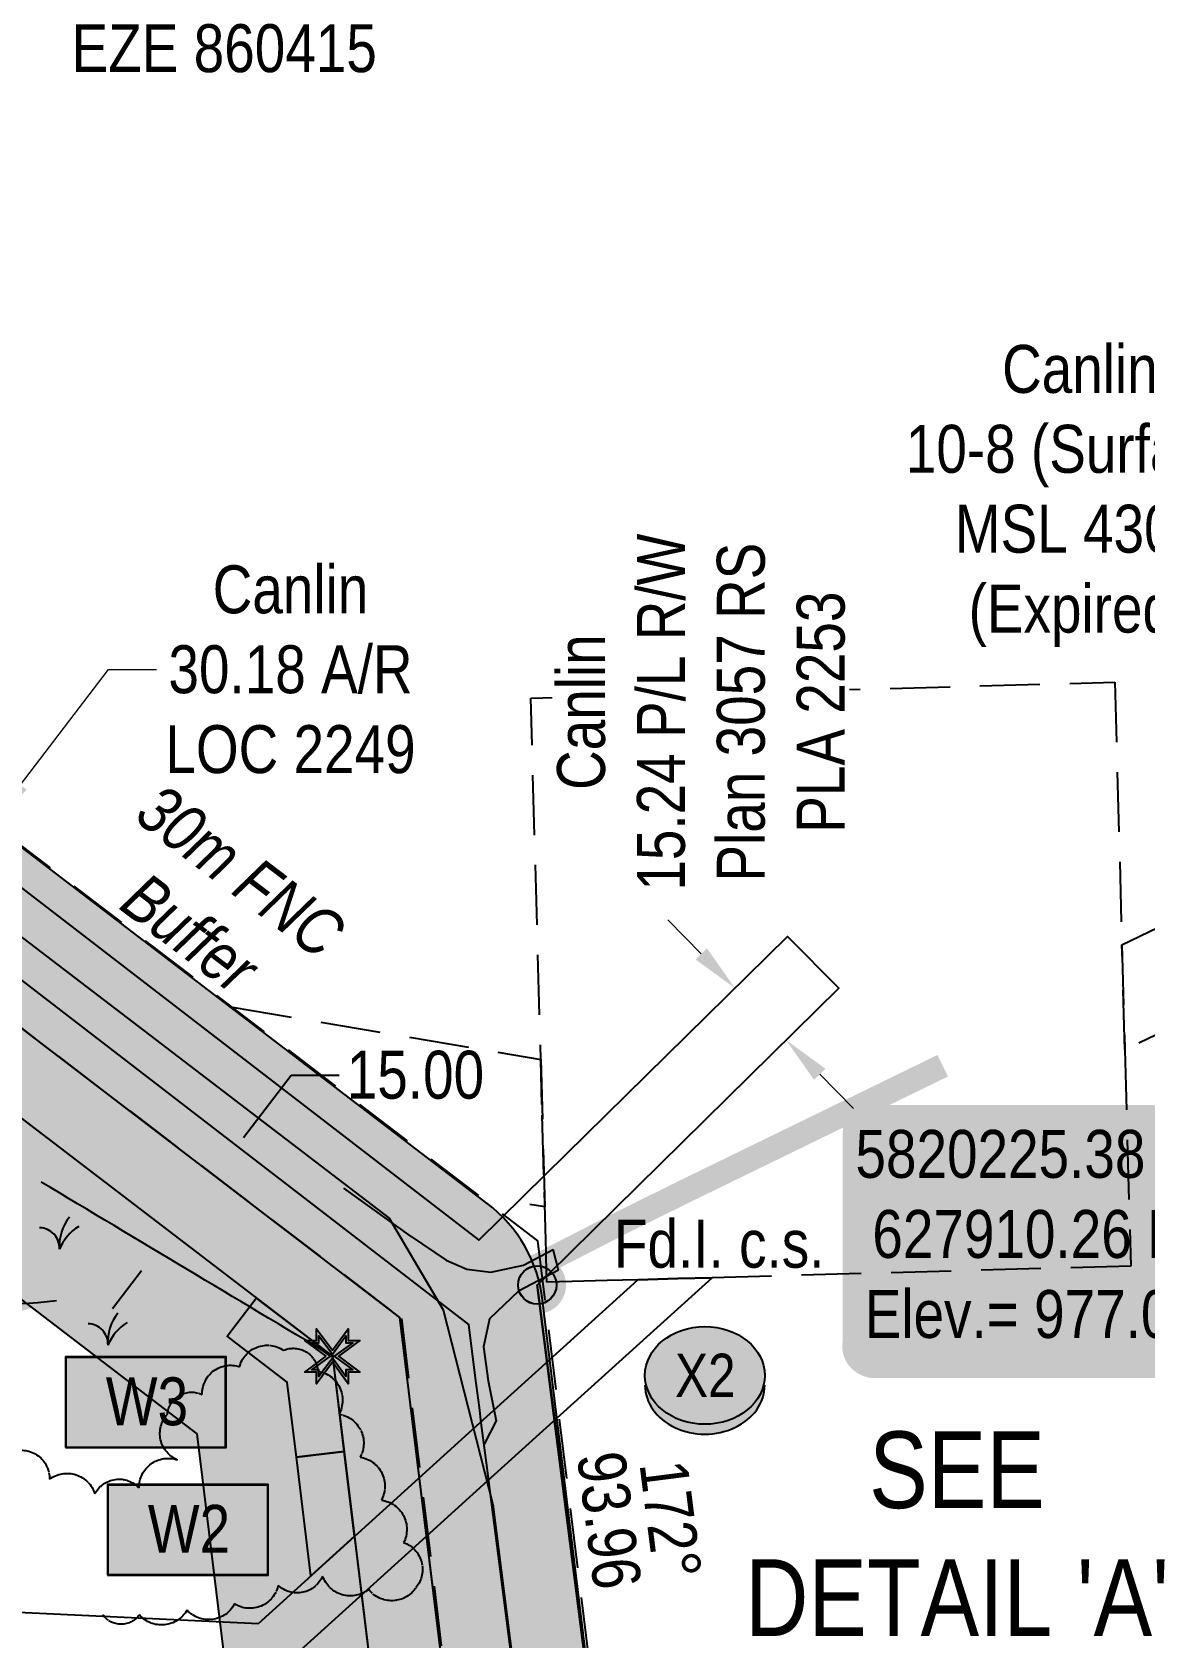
# Model space of a CAD drawing. Extents: x 626668 to 628700, y 5819173 to 5821810.
# Drawn here: x 627804.9 to 628037, y 5820151.7 to 5820486.7 of the extents above; entities that cross this region are included whole.
import ezdxf
from ezdxf.enums import TextEntityAlignment as Align

# ---------------------------------------------------------------- set-up
doc = ezdxf.new("R2010")
doc.units = 0
doc.header["$LTSCALE"] = 5
doc.header["$PDSIZE"] = 0.5
for name, pattern in [('0', [1, 1, 0]), ('foc-ACCESSROAD', [3.75, 2.5, -1.25]), ('foc-TOPO', [1, 0.2, -0.8])]:
    doc.linetypes.add(name, pattern=pattern)
doc.layers.get('Defpoints').update_dxf_attribs({"color": 9})
for name, color, linetype in [('AS-ROADS', 254, 'Continuous'), ('C-AR', 13, 'foc-ACCESSROAD'), ('C-RW', 13, 'Continuous'), ('C-WS', 13, 'foc-ACCESSROAD'), ('DETAIL-T', 7, 'Continuous'), ('F-RW', 190, 'Continuous'), ('L-BD', 7, 'Continuous'), ('L-BD1', 253, 'Continuous'), ('L-MON', 1, 'Continuous'), ('P-BUFFER-H 30m', 51, 'Continuous'), ('P-BUFFER-T', 40, 'Continuous'), ('P-CROSSINGS', 250, 'Continuous'), ('P-IOP2', 10, 'Continuous'), ('P-IOP2-H', 21, 'Continuous'), ('P-LTO', 14, 'Continuous'), ('P-PROPOSED', 10, 'Continuous'), ('P-PROPOSED-H', 21, 'Continuous'), ('P-TEMP-BLOCKS', 250, 'Continuous'), ('P-TEMP-H', 41, 'Continuous'), ('P-TEMP_WORKSPACE', 46, 'Continuous'), ('P-TXT', 4, 'Continuous'), ('T-BUSH', 110, '0'), ('T-BUSH-T', 110, 'Continuous'), ('T-GENERAL', 48, 'foc-TOPO')]:
    doc.layers.add(name, color=color, linetype=linetype)
for name, color, linetype, lineweight in [('C-AR-T', 13, 'Continuous', 9), ('C-RW-T', 13, 'Continuous', 9), ('C-WS-T', 13, 'Continuous', 9), ('F-EZE-T', 190, 'Continuous', 9), ('F-RW-T', 190, 'Continuous', 9)]:
    doc.layers.add(name, color=color, linetype=linetype, lineweight=lineweight)
doc.styles.add('80', font='ARIALN.TTF', dxfattribs={"height": 10})
doc.styles.add('80CG', font='ARIALN.TTF', dxfattribs={"height": 10})
doc.styles.add('80L', font='ARIALN.TTF', dxfattribs={"height": 10})
doc.styles.add('Crossing', font='ARIALN.TTF', dxfattribs={"height": 10})
doc.dimstyles.new('Compass 5 000', dxfattribs={"dimscale": 5, "dimtxt": 9, "dimasz": 2, "dimexe": 0.2, "dimexo": 0.0625, "dimgap": 0.5, "dimtad": 0, "dimtih": 1, "dimtoh": 1, "dimzin": 0, "dimdsep": 46, "dimtxsty": '80CG', "dimcen": 0.1, "dimse1": 1, "dimse2": 1, "dimclrd": 256, "dimclrt": 256, "dimaunit": 1, "dimadec": 4, "dimazin": 0, "dimtfac": 0.06, "dimtofl": 0, "dimtmove": 0, "dimatfit": 1, "dimfxl": 0.2, "dimtolj": 1, "dimtzin": 0, "dimlwd": -1, "dimarcsym": 0})

# ---------------------------------------------------------------- blocks, each defined once
blk = doc.blocks.new('fdia')
at = {"color": 255, "const_width": 1}
blk.add_lwpolyline([(-0.5, 0, 1), (0.5, 0, 1)], format="xyb", close=True, dxfattribs=at)
blk = doc.blocks.new('Fdiaa')
blk.add_blockref('fdia', (0, 0))
blk = doc.blocks.new('fdib')
at = {"color": 1, "const_width": 1.6}
blk.add_lwpolyline([(-0.4, 0, 1), (0.4, 0, 1)], format="xyb", close=True, dxfattribs=at)
at = {"color": 1}
blk.add_circle((0, 0), 0.8, dxfattribs=at)
blk = doc.blocks.new('Fdibb')
blk.add_blockref('fdib', (0, 0))
blk = doc.blocks.new('fdicc')
for name in ['Fdibb', 'Fdiaa']:
    blk.add_blockref(name, (0, 0))
blk = doc.blocks.new('FDI')
blk.add_blockref('fdicc', (0, 0))
blk = doc.blocks.new('*U534')
h = blk.add_hatch(color=254)
edge = h.paths.add_edge_path()
edge.add_line((-34, -28.5), (34, -28.5))
edge.add_arc((34, -22.5), 6, 270, 360)
edge.add_line((40, -22.5), (40, 21))
edge.add_arc((34, 21), 6, 0, 90)
edge.add_line((34, 27), (-34, 27))
edge.add_arc((-34, 21), 6, 90, 180)
edge.add_line((-40, 21), (-40, -22.5))
edge.add_arc((-34, -22.5), 6, 180, 270)
at = {"color": 1, "flags": 128}
blk.add_lwpolyline([(-34, -28.5, 3, 3, 0), (34, -28.5, 3, 3, 0.414214), (40, -22.5, 3, 3, 0), (40, 21, 3, 0, 0.414214), (34, 27, 0, 0, 0), (-34, 27, 0, 0, 0.414214), (-40, 21, 0, 0, 0), (-40, -22.5, 0, 3, 0.414214)], format="xyseb", close=True, dxfattribs=at)
blk.add_lwpolyline([(-11.91, -8.57, 0, 10, 0), (0, 0, 5, 5, 0)], format="xyseb", dxfattribs=at)
at = {"color": 1, "style": '80'}
blk.add_attdef('ENTER_TEXT_001', (-35.99, -5), '', height=10, dxfattribs=at)
blk = doc.blocks.new('*D553')
at = {"layer": 'Defpoints', "color": 0, "transparency": 16777216}
for p in [(628020.56, 5820140.79), (628062.27, 5820138.06), (628019.59, 5820125.83)]:
    blk.add_point(p, dxfattribs=at)
at = {"layer": 'F-RW-T', "transparency": 16777216}
for p, q in [((628062.93, 5820148.04), (628064.63, 5820174.11)), ((628064.63, 5820174.11), (628074.63, 5820174.11)), ((628060.64, 5820113.12), (628059.99, 5820103.14))]:
    blk.add_line(p, q, dxfattribs=at)
for points in [[(628061.26, 5820148.14), (628064.59, 5820147.93), (628062.27, 5820138.06)], [(628058.98, 5820113.23), (628062.31, 5820113.01), (628061.3, 5820123.1)]]:
    blk.add_solid(points, dxfattribs=at)
at = {"layer": 'F-RW-T', "transparency": 16777216, "insert": (628113.72, 5820174.11), "char_height": 10, "attachment_point": 5, "style": '80CG', "bg_fill": 3, "box_fill_scale": 1.1, "bg_fill_color": 256, "bg_fill_true_color": 13158600, "bg_fill_transparency": 0}
blk.add_mtext('\\A1;CNRL\\P15.00 P/L R/W\\PPlan 062 6762\\PPLA 053017', dxfattribs=at)
blk = doc.blocks.new('*D556')
at = {"layer": 'Defpoints', "color": 0, "transparency": 16777216}
for p in [(628013.44, 5820760.99), (628017.6, 5820756.65), (627764.75, 5820514.43)]:
    blk.add_point(p, dxfattribs=at)
at = {"layer": 'F-EZE-T', "transparency": 16777216}
for p, q in [((627753.68, 5820525.99), (627746.76, 5820533.21)), ((627771.66, 5820507.21), (627778.58, 5820499.99)), ((627778.58, 5820499.99), (627788.58, 5820499.99))]:
    blk.add_line(p, q, dxfattribs=at)
for points in [[(627754.88, 5820527.14), (627752.47, 5820524.84), (627760.59, 5820518.77)], [(627772.87, 5820508.37), (627770.46, 5820506.06), (627764.75, 5820514.43)]]:
    blk.add_solid(points, dxfattribs=at)
at = {"layer": 'F-EZE-T', "transparency": 16777216, "insert": (627844.95, 5820499.99), "char_height": 10, "attachment_point": 5, "style": '80CG'}
blk.add_mtext('\\A1;Fortis\\P6.00 Power Line R/W\\PEZE 860415', dxfattribs=at)
blk = doc.blocks.new('*D563')
at = {"layer": 'C-AR-T', "transparency": 16777216}
for p, q in [((627802.42, 5820329.68), (627820.83, 5820353.75)), ((627820.83, 5820353.75), (627830.83, 5820353.75)), ((627771.95, 5820289.82), (627765.87, 5820281.88))]:
    blk.add_line(p, q, dxfattribs=at)
for points in [[(627801.1, 5820330.69), (627803.75, 5820328.67), (627796.35, 5820321.74)], [(627770.62, 5820290.83), (627773.27, 5820288.81), (627778.02, 5820297.77)]]:
    blk.add_solid(points, dxfattribs=at)
at = {"layer": 'Defpoints', "color": 0, "transparency": 16777216}
for p in [(627802.72, 5820316.87), (627778.02, 5820297.77), (627784.39, 5820292.89)]:
    blk.add_point(p, dxfattribs=at)
at = {"layer": 'C-AR-T', "transparency": 16777216, "insert": (627858.77, 5820353.75), "char_height": 10, "attachment_point": 5, "style": '80CG'}
blk.add_mtext('\\A1;Canlin\\P30.18 A/R\\PLOC 2249', dxfattribs=at)
blk = doc.blocks.new('*D576')
at = {"layer": 'C-RW-T', "transparency": 16777216}
for p, q in [((627944.48, 5820294.42), (627937.47, 5820301.55)), ((627969.2, 5820269.31), (627976.21, 5820262.19))]:
    blk.add_line(p, q, dxfattribs=at)
for points in [[(627945.67, 5820295.59), (627943.29, 5820293.26), (627951.5, 5820287.3)], [(627970.38, 5820270.48), (627968.01, 5820268.15), (627962.18, 5820276.44)]]:
    blk.add_solid(points, dxfattribs=at)
at = {"layer": 'Defpoints', "color": 0, "transparency": 16777216}
for p in [(627956.72, 5820292.44), (627951.5, 5820287.3), (627967.4, 5820281.58)]:
    blk.add_point(p, dxfattribs=at)
at = {"layer": 'C-RW-T', "transparency": 16777216, "insert": (627944.46, 5820344.87), "char_height": 10, "attachment_point": 5, "rotation": 90, "style": '80CG', "bg_fill": 3, "box_fill_scale": 1.1, "bg_fill_color": 256, "bg_fill_true_color": 13158600, "bg_fill_transparency": 0}
blk.add_mtext('\\A1;Canlin\\P15.24 P/L R/W\\PPlan 3057 RS\\PPLA 2253', dxfattribs=at)
blk = doc.blocks.new('TEMP')
h = blk.add_hatch(color=255)
h.dxf.hatch_style = 1
h.paths.add_polyline_path([(-1.152, -0.666), (-0.666, -0.666), (-0.666, -1.152), (0, -0.251), (0.666, -1.152), (0.666, -0.666), (1.152, -0.666), (0.251, 0), (1.152, 0.666), (0.666, 0.666), (0.666, 1.152), (0, 0.251), (-0.666, 1.152), (-0.666, 0.666), (-1.152, 0.666), (-0.251, 0)])
h.paths.add_polyline_path([(0.566, 0.849), (0.566, 0.566), (0.849, 0.566), (0.083, 0), (0.849, -0.566), (0.566, -0.566), (0.566, -0.849), (0, -0.083), (-0.566, -0.849), (-0.566, -0.566), (-0.849, -0.566), (-0.083, 0), (-0.849, 0.566), (-0.566, 0.566), (-0.566, 0.849), (0, 0.083)], flags=16)
h = blk.add_hatch(color=1)
h.dxf.hatch_style = 1
h.paths.add_polyline_path([(-0.566, 0.849), (-0.566, 0.566), (-0.849, 0.566), (-0.083, 0), (0, 0), (0, 0.083)])
h = blk.add_hatch(color=1)
h.dxf.hatch_style = 1
h.paths.add_polyline_path([(0.849, 0.566), (0.566, 0.566), (0.566, 0.849), (0, 0.083), (0, 0), (0.083, 0)])
h = blk.add_hatch(color=1)
h.dxf.hatch_style = 1
h.paths.add_polyline_path([(0, -0.083), (0, 0), (-0.083, 0), (-0.849, -0.566), (-0.566, -0.566), (-0.566, -0.849)])
h = blk.add_hatch(color=1)
h.dxf.hatch_style = 1
h.paths.add_polyline_path([(0.083, 0), (0, 0), (0, -0.083), (0.566, -0.849), (0.566, -0.566), (0.849, -0.566)])
at = {"color": 1}
for p, q in [((-0.083, 0), (0.083, 0)), ((0, 0.083), (0, -0.083))]:
    blk.add_line(p, q, dxfattribs=at)
at = {"color": 255, "flags": 128}
blk.add_lwpolyline([(-0.251, 0), (-1.152, 0.666), (-0.666, 0.666), (-0.666, 1.152), (0, 0.251), (0.666, 1.152), (0.666, 0.666), (1.152, 0.666), (0.251, 0), (1.152, -0.666), (0.666, -0.666), (0.666, -1.152), (0, -0.251), (-0.666, -1.152), (-0.666, -0.666), (-1.152, -0.666)], close=True, dxfattribs=at)
at = {"color": 1, "flags": 128}
blk.add_lwpolyline([(-0.083, 0), (-0.849, 0.566), (-0.566, 0.566), (-0.566, 0.849), (0, 0.083), (0.566, 0.849), (0.566, 0.566), (0.849, 0.566), (0.083, 0), (0.849, -0.566), (0.566, -0.566), (0.566, -0.849), (0, -0.083), (-0.566, -0.849), (-0.566, -0.566), (-0.849, -0.566)], close=True, dxfattribs=at)
blk = doc.blocks.new('MUSK')
at = {"layer": 'T-GENERAL', "linetype": 'Continuous'}
for centre, radius, start, end in [((-0.855, 0.033), 0.856, 357.79145, 88.28967), ((1.859, 0.152), 1.865, 140.73204, 184.68714), ((1.913, -0.804), 2.075, 122.44271, 157.21454)]:
    blk.add_arc(centre, radius, start, end, dxfattribs=at)
blk = doc.blocks.new('xing2')
h = blk.add_hatch(color=50)
h.dxf.hatch_style = 1
edge = h.paths.add_edge_path()
edge.add_ellipse((0, 0), major_axis=(-12.5, 0), ratio=0.816297, start_angle=0, end_angle=360)
h = blk.add_hatch(color=250)
h.dxf.hatch_style = 1
edge = h.paths.add_edge_path()
edge.add_ellipse((0, -2.05), major_axis=(-12.5, 0), ratio=0.816297, start_angle=0, end_angle=180)
edge.add_line((12.5, -2.05), (12.5, 0))
edge.add_ellipse((0, 0), major_axis=(-12.5, 0), ratio=0.816297, start_angle=0, end_angle=180, ccw=False)
edge.add_line((-12.5, 0), (-12.5, -2.05))
at = {"color": 250}
blk.add_ellipse((0, 0), major_axis=(-12.5, 0), ratio=0.816297, dxfattribs=at)
blk.add_ellipse((0, -2.05), major_axis=(-12.5, 0), ratio=0.816297, start_param=0, end_param=3.141593, dxfattribs=at)
at = {"color": 250, "style": 'Crossing'}
blk.add_attdef('CROSSING', text='', height=9, dxfattribs=at).set_placement((0.09, 0.02), align=Align.MIDDLE_CENTER)
at = {"color": 250, "style": 'Crossing', "flags": 1}
for tag, p in [('OWNER', (0.09, -12.49)), ('DESCRIPTION', (0.09, -25.77)), ('LOCATION', (0.09, -39.3)), ('DWG_REF', (0.09, -52.84))]:
    blk.add_attdef(tag, text='', height=9, dxfattribs=at).set_placement(p, align=Align.MIDDLE_CENTER)
blk = doc.blocks.new('Temporary Area')
h = blk.add_hatch(color=191)
h.dxf.hatch_style = 1
h.paths.add_polyline_path([(-16.83, -9.44), (16.33, -9.44), (16.33, 9.05), (-16.83, 9.05)])
at = {"color": 250}
for points in [[(-17.03, -9.64), (16.53, -9.64), (16.53, 9.25), (-17.03, 9.25)], [(-16.93, -9.54), (16.43, -9.54), (16.43, 9.15), (-16.93, 9.15)]]:
    blk.add_lwpolyline(points, close=True, dxfattribs=at)
at = {"color": 250, "style": '80L'}
blk.add_attdef('TEMPORARY', text='', height=9, dxfattribs=at).set_placement((0, -0.15), align=Align.MIDDLE_CENTER)
blk = doc.blocks.new('*D687')
at = {"layer": 'Defpoints', "color": 0, "transparency": 16777216}
for p in [(627837.73, 5820252.12), (627842.86, 5820248.19), (627828.62, 5820240.21)]:
    blk.add_point(p, dxfattribs=at)
at = {"layer": 'P-TXT', "transparency": 16777216}
for p, q in [((627848.94, 5820256.13), (627858.9, 5820269.16)), ((627858.9, 5820269.16), (627868.9, 5820269.16)), ((627827.68, 5820228.34), (627821.61, 5820220.39))]:
    blk.add_line(p, q, dxfattribs=at)
for points in [[(627847.61, 5820257.14), (627850.26, 5820255.12), (627842.86, 5820248.19)], [(627826.36, 5820229.35), (627829.01, 5820227.32), (627833.76, 5820236.28)]]:
    blk.add_solid(points, dxfattribs=at)
at = {"layer": 'P-TXT', "transparency": 16777216, "insert": (627884.84, 5820269.16), "char_height": 10, "attachment_point": 5, "style": '80CG'}
blk.add_mtext('\\A1;15.00', dxfattribs=at)

msp = doc.modelspace()

# ---------------------------------------------------------------- hatches: boundary and pattern name
at = {"layer": 'AS-ROADS'}
h = msp.add_hatch(color=256, dxfattribs=at)
h.dxf.hatch_style = 1
h.paths.add_polyline_path([(627913.586, 5820232.782), (627907.418, 5820229.503), (627900.598, 5820228.007), (627895.56, 5820228.633), (627891.283, 5820230.52), (627883.962, 5820235.45), (627869.912, 5820245.561), (627885.856, 5820226.286), (627899.164, 5820192.162), (627901.65, 5820197.037), (627900.032, 5820205.392), (627899.054, 5820212.453), (627900.319, 5820218.316), (627906.337, 5820224.102), (627914.671, 5820228.443)])
at = {"layer": 'P-BUFFER-H 30m'}
h = msp.add_hatch(color=256, dxfattribs=at)
h.dxf.hatch_style = 1
h.paths.add_polyline_path([(627128.003, 5820891.051, 0.1409649), (627112.583, 5820897.145, 0.0136687), (627111.973, 5820898.667), (627118.127, 5820905.177, 0.4142136), (627116.936, 5820947.571), (627063.553, 5820998.034), (627065.391, 5821000.784, 0.2442639), (627089.625, 5821014.1), (627097.954, 5821026.562, 0.4142136), (627089.686, 5821068.16), (627066.626, 5821083.573, 0.4142136), (627025.028, 5821075.305), (626980.113, 5821008.105, 0.3657917), (626984.444, 5820969.648), (627032.746, 5820923.987), (627025.9, 5820916.745, 0.4440738), (627029.391, 5820872.387), (627042.434, 5820862.339, 0.1409713), (627057.855, 5820856.245, 0.1409713), (627067.681, 5820842.889), (627585.341, 5820444.081), (627578.423, 5820437.531, 0.4618514), (627580.826, 5820391.932), (627839.26, 5820194.321), (627873.193, 5819916.322), (627828.069, 5819854.094, 0.4142136), (627834.742, 5819812.211), (627846.881, 5819803.408, 0.4142136), (627888.764, 5819810.082), (627944.261, 5819886.614, 0.1894322), (627949.751, 5819907.853), (627911.382, 5820222.189, 0.2018056), (627899.83, 5820242.378), (627668.316, 5820419.406), (627675.094, 5820425.823, 0.4607536), (627672.777, 5820471.356)])
h.paths.add_polyline_path([(627654.475, 5820447.599), (627622.128, 5820416.971), (627881.614, 5820218.556), (627919.982, 5819904.219), (627864.486, 5819827.687), (627852.347, 5819836.489), (627904.389, 5819908.258), (627867.499, 5820210.479), (627599.042, 5820415.755), (627631.436, 5820446.427), (627085.983, 5820866.646), (627109.701, 5820867.295)], flags=16)
h.paths.add_polyline_path([(627084.456, 5820886.744), (627060.737, 5820886.095), (627047.694, 5820896.144), (627075.141, 5820925.179), (627005.046, 5820991.441), (627049.961, 5821058.64), (627073.021, 5821043.227), (627064.692, 5821030.765), (627054.093, 5821037.849), (627024.546, 5820993.641), (627096.334, 5820925.778), (627069.978, 5820897.897)], flags=16)
at = {"layer": 'P-IOP2-H'}
h = msp.add_hatch(color=256, dxfattribs=at)
h.dxf.hatch_style = 1
h.paths.add_polyline_path([(627769.708, 5820304.125), (627770.208, 5820284.873), (627867.499, 5820210.479), (627882.86, 5820084.635), (627897.911, 5820085.038), (627881.614, 5820218.556)])
at = {"layer": 'P-PROPOSED-H'}
h = msp.add_hatch(color=256, dxfattribs=at)
h.dxf.hatch_style = 1
h.paths.add_polyline_path([(627769.708, 5820304.125), (627770.208, 5820284.873), (627867.499, 5820210.479), (627882.86, 5820084.635), (627897.911, 5820085.038), (627881.614, 5820218.556)])
at = {"layer": 'P-TEMP-H'}
h = msp.add_hatch(color=256, dxfattribs=at)
h.dxf.hatch_style = 1
h.paths.add_polyline_path([(627851.617, 5820222.623), (627867.499, 5820210.479), (627869.922, 5820190.634), (627859.999, 5820189.422), (627858.086, 5820205.093), (627845.545, 5820214.682)])
h = msp.add_hatch(color=256, dxfattribs=at)
h.dxf.hatch_style = 1
h.paths.add_polyline_path([(627869.922, 5820190.634), (627872.089, 5820172.875), (627863.021, 5820164.663), (627859.999, 5820189.422)])

# ---------------------------------------------------------------- linework, layer by layer
at = {"layer": 'AS-ROADS'}
for p, q in [((627883.962, 5820235.45), (627869.912, 5820245.561)), ((627914.671, 5820228.443), (627913.586, 5820232.782)), ((627901.65, 5820197.037), (627899.164, 5820192.162))]:
    msp.add_line(p, q, dxfattribs=at)
at = {"layer": 'AS-ROADS', "flags": 128}
for points, const_width in [([(628032.521, 5819697.714), (627978.807, 5819758.65), (627952.664, 5819799.978), (627942.651, 5819844.187), (627927.287, 5819983.701), (627907.86, 5820134.02), (627899.164, 5820192.162), (627885.856, 5820226.286), (627869.912, 5820245.561), (627846.076, 5820265.242), (627736.147, 5820349.622), (627642.626, 5820420.759), (627501.539, 5820527.534), (627343.711, 5820648.558), (627187.542, 5820767.917), (627027.204, 5820890.282), (627007.895, 5820900.413), (626988.235, 5820897.333), (626977.156, 5820889.792), (626908.447, 5820817.072)], 6.997), ([(627994.856, 5820271.101), (627941.298, 5820245.016), (627928.332, 5820238.602), (627889.709, 5820218.845)], 4.998)]:
    msp.add_lwpolyline(points, dxfattribs=dict(at, const_width=const_width))
for points in [[(627883.962, 5820235.45), (627891.283, 5820230.52), (627895.56, 5820228.633), (627900.598, 5820228.007), (627907.418, 5820229.503), (627913.586, 5820232.782)], [(627914.671, 5820228.443), (627906.337, 5820224.102), (627900.319, 5820218.316), (627899.054, 5820212.453), (627900.032, 5820205.392), (627901.65, 5820197.037)]]:
    msp.add_lwpolyline(points, dxfattribs=at)
at = {"layer": 'C-AR'}
for points in [[(627035.817, 5820865.33), (627881.905, 5820218.335), (627934.673, 5819786.028), (627983.469, 5819733.611)], [(627083.751, 5820866.656), (627910.315, 5820234.59), (627963.433, 5819799.411), (628021.252, 5819737.301)], [(627846.595, 5820283.342), (627910.982, 5820272.416), (627911.825, 5820241.646), (627908.733, 5820242.172)]]:
    msp.add_lwpolyline(points, dxfattribs=at)
msp.add_lwpolyline([(628571.639, 5820338.152), (628572.176, 5820317.796), (628552.102, 5820321.061), (628496.555, 5820330.093), (628268.018, 5820229.021), (628234.884, 5820236.025), (628214.892, 5820240.251), (628172.424, 5820249.229), (628166.243, 5820250.536), (628063.921, 5820289.391), (628032.851, 5820274.4), (628032.251, 5820296.308), (628062.82, 5820311.059), (628171.885, 5820269.79), (628265.834, 5820249.93), (628436.997, 5820325.626), (628453.238, 5820332.809), (628493.9, 5820350.792), (628551.565, 5820341.416), (628571.639, 5820338.152)], close=True, dxfattribs=at)
at = {"layer": 'C-RW'}
for points in [[(627958.17, 5819729.285), (627953.434, 5819766.56), (627912.959, 5820085.119), (627906.728, 5820133.082), (627904.784, 5820148.239), (627900.142, 5820184.463), (627899.786, 5820187.239), (627898.583, 5820196.631), (627898.179, 5820199.786), (627897.389, 5820205.946), (627895.955, 5820217.141), (627053.792, 5820865.758)], [(627077.884, 5820866.408), (627898.001, 5820234.793), (627898.001, 5820234.793), (627898.086, 5820234.727), (627911.953, 5820248.376), (627962.451, 5820298.08), (627973.171, 5820287.256), (627912.522, 5820227.578), (627910.259, 5820225.351), (627911.025, 5820219.381), (627912.343, 5820209.093), (627913.423, 5820200.673), (627913.903, 5820196.925), (627920.257, 5820147.362), (627920.334, 5820146.762), (627922.199, 5820132.211), (627922.304, 5820131.57), (627928.263, 5820085.526), (627964.69, 5819798.801), (627971.217, 5819747.425), (627973.5, 5819729.455)], [(627369.182, 5820177.662), (627413.82, 5820175.544), (627422.124, 5820175.15), (627773.237, 5820158.485), (627773.84, 5820158.457), (627852.066, 5820154.742), (627884.768, 5820184.356), (627898.277, 5820196.59), (627912.032, 5820209.048), (627931.263, 5820226.462), (627939.559, 5820226.689), (627946.72, 5820226.886), (627913.592, 5820196.884), (627899.835, 5820184.427), (627886.327, 5820172.194), (627862.965, 5820151.037), (627855.741, 5820144.494), (627773.501, 5820148.398), (627412.208, 5820165.547), (627391.831, 5820166.514)]]:
    msp.add_lwpolyline(points, dxfattribs=at)
at = {"layer": 'C-WS'}
msp.add_lwpolyline([(627917.57, 5820226.087), (627912.255, 5820225.942), (627912.211, 5820227.526), (627912.082, 5820232.241), (627911.642, 5820248.317), (627911.24, 5820263), (627908.918, 5820347.773), (628030.749, 5820351.112), (628032.251, 5820296.308), (628032.851, 5820274.4), (628034.087, 5820229.279), (627946.72, 5820226.886), (627939.559, 5820226.689), (627931.263, 5820226.462), (627924.812, 5820226.286), (627917.57, 5820226.087)], close=True, dxfattribs=at)
at = {"layer": 'F-RW'}
msp.add_line((627973.448, 5819729.718), (627910.255, 5820225.379), dxfattribs=at)
at = {"layer": 'L-BD', "flags": 128}
msp.add_lwpolyline([(627013.636, 5820901.173), (627879.349, 5820239.28), (627890.611, 5820220.193), (627900.981, 5820179.586), (627941.705, 5819858.939)], dxfattribs=at)
at = {"layer": 'P-BUFFER-H 30m', "flags": 128}
msp.add_lwpolyline([(627057.855, 5820856.245, 0.1409713), (627067.681, 5820842.889), (627585.341, 5820444.081), (627578.423, 5820437.531, 0.4618514), (627580.826, 5820391.932), (627839.26, 5820194.321), (627873.193, 5819916.322), (627828.069, 5819854.094, 0.4142136), (627834.742, 5819812.211), (627846.881, 5819803.408, 0.4142136), (627888.764, 5819810.082), (627944.261, 5819886.614, 0.1894322), (627949.751, 5819907.853), (627911.382, 5820222.189, 0.2018056), (627899.83, 5820242.378), (627668.316, 5820419.406), (627675.094, 5820425.823, 0.4607536), (627672.777, 5820471.356), (627128.003, 5820891.051, 0.1409649), (627112.583, 5820897.145, 0.1409649)], format="xyb", dxfattribs=at)
at = {"layer": 'P-IOP2', "flags": 128}
msp.add_lwpolyline([(627769.708, 5820304.125), (627770.208, 5820284.873), (627867.499, 5820210.479), (627882.86, 5820084.635), (627897.911, 5820085.038), (627881.614, 5820218.556)], close=True, dxfattribs=at)
at = {"layer": 'P-LTO', "flags": 128}
msp.add_lwpolyline([(627085.983, 5820866.646), (627631.436, 5820446.427), (627599.042, 5820415.755), (627867.499, 5820210.479), (627904.389, 5819908.258), (627852.347, 5819836.489), (627864.486, 5819827.687), (627919.982, 5819904.219), (627881.614, 5820218.556), (627622.128, 5820416.971), (627654.475, 5820447.599), (627109.701, 5820867.295)], close=True, dxfattribs=at)
at = {"layer": 'P-PROPOSED', "flags": 128}
msp.add_lwpolyline([(627085.983, 5820866.646), (627631.436, 5820446.427), (627599.042, 5820415.755), (627867.499, 5820210.479), (627904.389, 5819908.258), (627852.347, 5819836.489), (627864.486, 5819827.687), (627919.982, 5819904.219), (627881.614, 5820218.556), (627622.128, 5820416.971), (627654.475, 5820447.599), (627109.701, 5820867.295)], close=True, dxfattribs=at)
at = {"layer": 'P-TEMP_WORKSPACE', "flags": 128}
for points in [[(627851.617, 5820222.623), (627867.499, 5820210.479), (627869.922, 5820190.634), (627859.999, 5820189.422), (627858.086, 5820205.093), (627845.545, 5820214.682)], [(627869.922, 5820190.634), (627872.089, 5820172.875), (627863.021, 5820164.663), (627859.999, 5820189.422)]]:
    msp.add_lwpolyline(points, close=True, dxfattribs=at)
at = {"layer": 'T-BUSH', "flags": 128}
msp.add_lwpolyline([(627571.276, 5820326.579, -0.5205671), (627578.263, 5820333.728, -0.5205671), (627585.25, 5820340.877, -0.5205671), (627592.299, 5820347.962, -0.5205671), (627599.724, 5820354.655, -0.5205671), (627607.149, 5820361.348, -0.5205671), (627614.574, 5820368.041, -0.5205671), (627621.999, 5820374.733, -0.5205671), (627629.425, 5820381.426, -0.5205671), (627636.85, 5820388.119, -0.5205671), (627645.091, 5820393.591, -0.5205671), (627653.588, 5820388.908, -0.5205671), (627661.6, 5820382.929, -0.5205671), (627669.611, 5820376.95, -0.5205671), (627677.623, 5820370.972, -0.5205671), (627685.59, 5820364.935, -0.5205671), (627693.503, 5820358.827, -0.5205671), (627701.417, 5820352.719, -0.5205671), (627709.33, 5820346.611, -0.5205671), (627717.243, 5820340.503, -0.5205671), (627725.156, 5820334.395, -0.5205671), (627733.245, 5820328.529, -0.5205671), (627741.54, 5820322.95, -0.5205671), (627749.834, 5820317.371, -0.5205671), (627758.129, 5820311.793, -0.5205671), (627766.462, 5820306.271, -0.5205671), (627774.809, 5820300.769, -0.5205671), (627782.366, 5820294.246, -0.5205671), (627788.695, 5820286.537, -0.5205671), (627788.774, 5820276.602, -0.5205671), (627790.077, 5820266.691, -0.5205671), (627789.381, 5820256.764, -0.5205671), (627790.061, 5820246.986, -0.5205671), (627792.376, 5820237.291, -0.5205671), (627790.05, 5820227.569, -0.5205671), (627788.702, 5820217.828, -0.5205671), (627791.549, 5820208.259, -0.5205671), (627795.568, 5820199.138, -0.5205671), (627800.725, 5820190.575, -0.5205671), (627808.488, 5820184.836, -0.5205671), (627817.948, 5820181.767, -0.5205671), (627827.181, 5820183.018, -0.5205671), (627835.228, 5820188.866, -0.5205671), (627833.073, 5820198.391, -0.5205671), (627840.341, 5820202.499, -0.5205671), (627848.142, 5820208.305, -0.5205671), (627857.34, 5820211.729, -0.5205671), (627864.466, 5820207.364, -0.5205671), (627868.881, 5820198.396, -0.5205671), (627873.296, 5820189.427, -0.5205671), (627877.724, 5820180.465, -0.5205671), (627882.363, 5820171.61, -0.5205671), (627884.998, 5820162.296, -0.5205671), (627875.086, 5820161.855, -0.5205671), (627865.482, 5820164.628, -0.5205671), (627856.21, 5820162.694, -0.5205671), (627847.089, 5820158.821, -0.5205671), (627837.177, 5820157.524, -0.5205671), (627827.243, 5820156.568, -0.5205671), (627819.634, 5820156.553, -0.5205671)], format="xyb", dxfattribs=at)

# ---------------------------------------------------------------- block references
at = {"layer": 'DETAIL-T'}
ref = msp.add_blockref('*U534', (628013.952, 5820235.944), dxfattribs=dict(at, xscale=0.9996514500000044, yscale=0.9996514500000044, zscale=0.9996514500000044))
ref.add_attrib('ENTER_TEXT_001', '5820225.38 N.', (627976.646, 5820247.712), dxfattribs={"layer": '0', "color": 1, "height": 9.99651, "style": '80'})
ref.add_attrib('ENTER_TEXT_002', '627910.26 E.', (627980.168, 5820231.01), dxfattribs={"layer": '0', "color": 1, "height": 9.99651, "style": '80'})
ref.add_attrib('ENTER_TEXT_003', 'Elev.= 977.07', (627978.589, 5820214.309), dxfattribs={"layer": '0', "color": 1, "height": 9.99651, "style": '80'})
at = {"layer": 'L-MON'}
for name, p, xscale, yscale, zscale in [('FDI', (627910.255, 5820225.379), 5.000000000000051, 5.000000000000051, 5.000000000000051), ('FDI', (627910.259, 5820225.351), 5.000000000000027, 5.000000000000027, 5.000000000000027), ('TEMP', (627867.499, 5820210.479), 4.998212200000019, 4.998212200000019, 4.998212200000019)]:
    msp.add_blockref(name, p, dxfattribs=dict(at, xscale=xscale, yscale=yscale, zscale=zscale))
at = {"layer": 'P-CROSSINGS', "xscale": 0.99964244, "yscale": 0.99964244, "zscale": 0.99964244}
msp.add_blockref('xing2', (627945.229, 5820206.498), dxfattribs=at).add_auto_attribs({'CROSSING': 'X2'})
at = {"layer": 'P-TEMP-BLOCKS'}
ref = msp.add_blockref('Temporary Area', (627828.818, 5820201.096), dxfattribs=dict(at, xscale=0.99964244, yscale=0.99964244, zscale=0.99964244))
ref.add_attrib('TEMPORARY', 'W3', dxfattribs={"layer": '0', "color": 250, "height": 9.9964, "style": '80L'}).set_placement((627828.818, 5820201.096), align=Align.MIDDLE_CENTER)
ref = msp.add_blockref('Temporary Area', (627837.587, 5820174.484), dxfattribs=dict(at, xscale=0.99964244, yscale=0.99964244, zscale=0.99964244))
ref.add_attrib('TEMPORARY', 'W2', dxfattribs={"layer": '0', "color": 250, "height": 9.9964, "style": '80L'}).set_placement((627837.587, 5820174.484), align=Align.MIDDLE_CENTER)
at = {"layer": 'T-GENERAL', "xscale": 4.998212200000014, "yscale": 4.998212200000014, "zscale": 4.998212200000014}
for p in [(627810.579, 5820232.851), (627820.692, 5820212.82)]:
    msp.add_blockref('MUSK', p, dxfattribs=at)

# ---------------------------------------------------------------- texts
at = {"layer": 'DETAIL-T', "color": 3, "insert": (627997.836, 5820173.473), "char_height": 15.9943, "width": 154.4228, "attachment_point": 5, "style": '80CG'}
msp.add_mtext("SEE\\PDETAIL 'A'", dxfattribs=at)
at = {"layer": 'L-BD', "style": '80L'}
for s, p in [('93.96', (627925.303, 5820176.267)), ('172°', (627938.17, 5820176.403))]:
    msp.add_text(s, height=9.9964, rotation=277.2633, dxfattribs=at).set_placement(p, align=Align.MIDDLE)
at = {"layer": 'L-MON', "insert": (627925.185, 5820238.966), "char_height": 9.99651, "attachment_point": 1, "style": '80L'}
msp.add_mtext_dynamic_manual_height_columns('\\pi1.0764;Fd.I. c.s.', width=43.06044, gutter_width=50, heights=[0], dxfattribs=at)
at = {"layer": 'P-BUFFER-T', "insert": (627831.585, 5820330.748), "char_height": 9.99262, "attachment_point": 1, "rotation": 322.7813, "style": '80L'}
msp.add_mtext_dynamic_manual_height_columns('\\pi0.3723;{\\fArial Narrow|b0|i1|c0|p34;30m FNC \\P\\pi9.0698;Buffer}', width=49.18088, gutter_width=50, heights=[0], dxfattribs=at)

# ---------------------------------------------------------------- dimensions: what is measured, and where the dimension line sits
at = {"layer": 'C-AR-T'}
dim = msp.add_linear_dim(base=(627778.02, 5820297.766), p1=(627802.722, 5820316.865), p2=(627784.392, 5820292.893), angle=232.59668, text='Canlin\\P30.18 A/R\\PLOC 2249', dimstyle='Compass 5 000', dxfattribs=at)
dim.commit()
dim.dimension.update_dxf_attribs({"geometry": '*D563', "text_midpoint": (627858.775, 5820353.754), "dimtype": 161})
at = {"layer": 'F-EZE-T'}
dim = msp.add_linear_dim(base=(627764.747, 5820514.435), p1=(628013.445, 5820760.988), p2=(628017.598, 5820756.653), angle=313.76968, text='Fortis\\P6.00 Power Line R/W\\PEZE 860415', dimstyle='Compass 5 000', dxfattribs=at)
dim.commit()
dim.dimension.update_dxf_attribs({"geometry": '*D556', "text_midpoint": (627844.947, 5820499.992), "dimtype": 161})

# ---------------------------------------------------------------- leaders
at = {"layer": 'L-BD1', "path_type": 1}
msp.add_leader([(627867.499, 5820210.479), (627806.772, 5820246.832)], dimstyle='Compass 5 000', override={"dimgap": 0.5, "dimtad": 0}, dxfattribs=at)
at = {"layer": 'T-BUSH-T', "path_type": 1}
msp.add_leader([(627809.915, 5820222.044), (627779.034, 5820218.408), (627771.803, 5820215.687)], dimstyle='Compass 5 000', override={"dimgap": 0.5, "dimtad": 0}, dxfattribs=at)

# ---------------------------------------------------------------- next in the draw order: dimensions: what is measured, and where the dimension line sits
at = {"layer": 'C-RW-T'}
dim = msp.add_linear_dim(base=(627951.496, 5820287.298), p1=(627967.403, 5820281.58), p2=(627956.718, 5820292.437), angle=134.546, text='Canlin\\P15.24 P/L R/W\\PPlan 3057 RS\\PPLA 2253', dimstyle='Compass 5 000', override={"dimtmove": 2, "dimtfill": 1}, dxfattribs=at)
dim.commit()
dim.dimension.update_dxf_attribs({"geometry": '*D576', "text_midpoint": (627944.458, 5820344.868), "dimtype": 161, "text_rotation": 90})
at = {"layer": 'F-RW-T'}
dim = msp.add_linear_dim(base=(628062.274, 5820138.057), p1=(628019.586, 5820125.83), p2=(628020.565, 5820140.786), angle=86.25688, text='CNRL\\P15.00 P/L R/W\\PPlan 062 6762\\PPLA 053017', dimstyle='Compass 5 000', override={"dimtfill": 1}, dxfattribs=at)
dim.commit()
dim.dimension.update_dxf_attribs({"geometry": '*D553', "text_midpoint": (628113.718, 5820174.107), "dimtype": 161})

# ---------------------------------------------------------------- next in the draw order: texts
at = {"layer": 'C-WS-T', "insert": (627986.49, 5820421.478), "char_height": 10, "attachment_point": 1, "style": '80L'}
msp.add_mtext_dynamic_manual_height_columns('\\pi20.753;Canlin\\P\\pi0.66392;10-8 (Surface)\\P\\pi10.899;MSL 4306\\P\\pi13.771;(Expired)', width=72.62387, gutter_width=50, heights=[0], dxfattribs=at)

# ---------------------------------------------------------------- next in the draw order: dimensions: what is measured, and where the dimension line sits
at = {"layer": 'P-TXT'}
dim = msp.add_linear_dim(base=(627842.862, 5820248.187), p1=(627828.62, 5820240.208), p2=(627837.725, 5820252.115), angle=52.59668, text='15.00', dimstyle='Compass 5 000', dxfattribs=at)
dim.commit()
dim.dimension.update_dxf_attribs({"geometry": '*D687', "text_midpoint": (627884.835, 5820269.158), "dimtype": 161})

doc.saveas('drawing.dxf')
